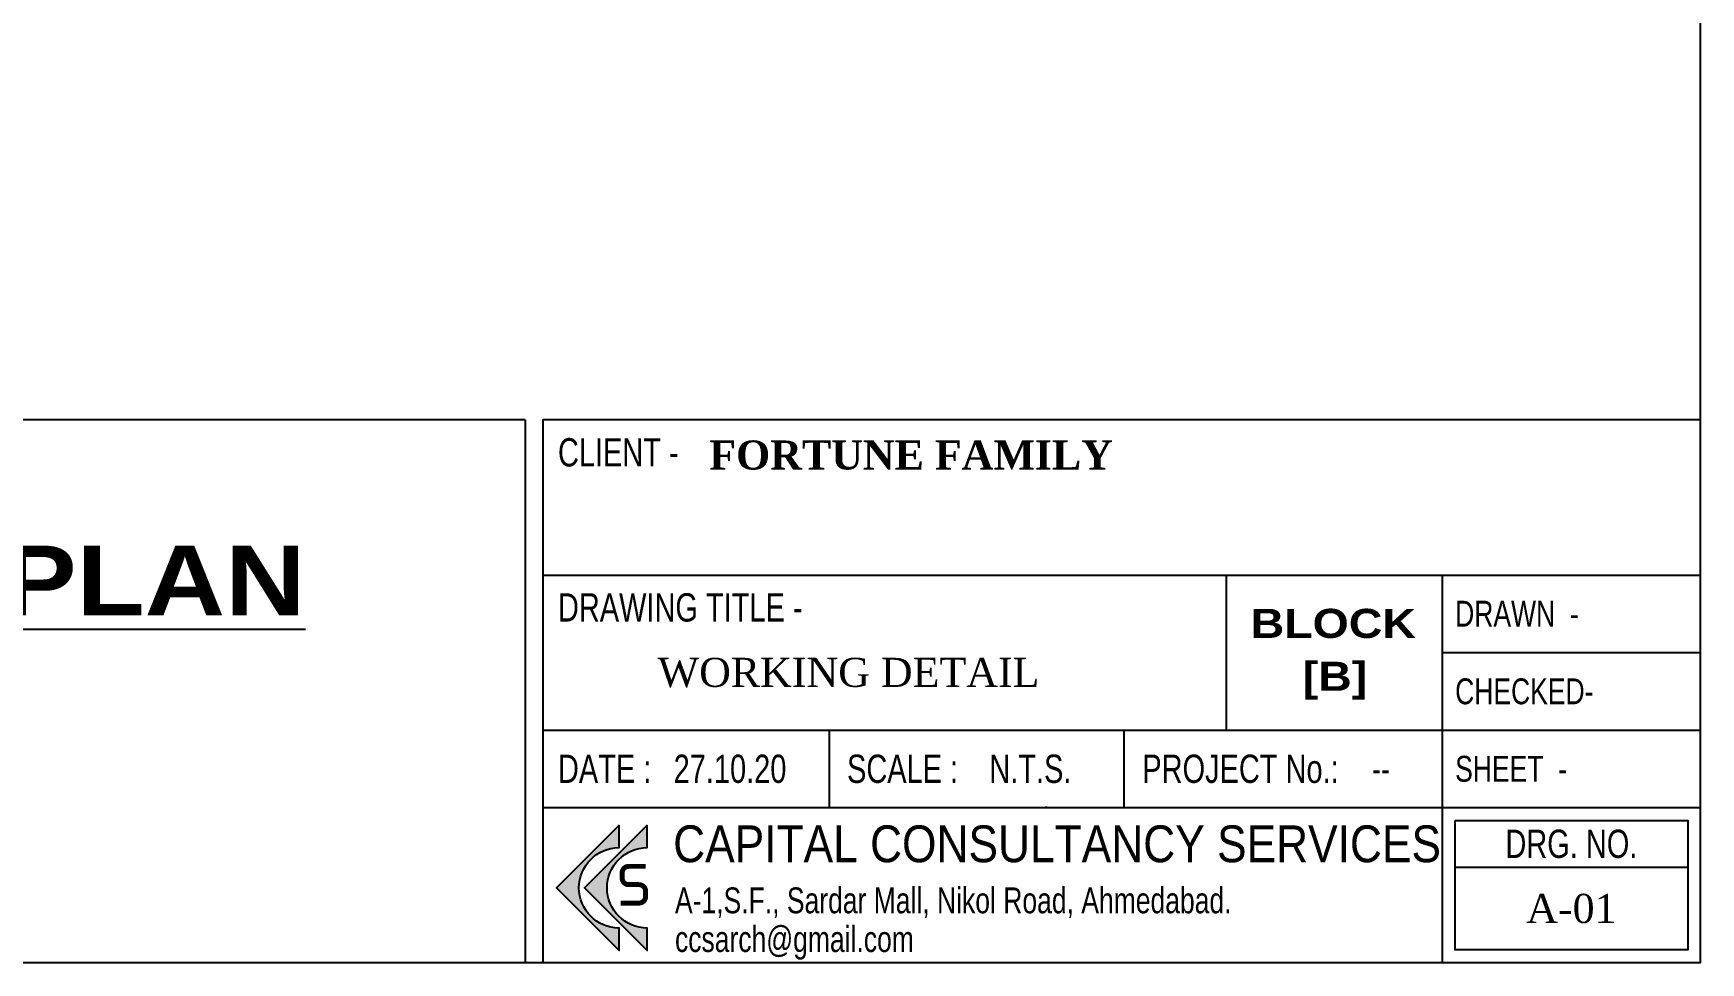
# Model space of a CAD drawing. Header units: inches. Extents: x 14235 to 14499, y 0 to 2549.
# Drawn here: x 14485.24 to 14498.87, y 2344 to 2351.6 of the extents above; entities that cross this region are included whole.
import ezdxf
from ezdxf.enums import TextEntityAlignment as Align

# ---------------------------------------------------------------- set-up
doc = ezdxf.new("R2010")
doc.units = ezdxf.units.IN
doc.header["$LTSCALE"] = 0.25
doc.header["$MEASUREMENT"] = 0
for name, color, linetype in [('text-large', 7, 'Continuous'), ('text-small', 7, 'Continuous'), ('vp', 7, 'Continuous'), ('wall', 7, 'Continuous')]:
    doc.layers.add(name, color=color, linetype=linetype)
doc.styles.add('ARIAL', font='TIMES_0.TTF')
doc.styles.add('ARL', font='swisscl_0.ttf')
doc.styles.add('B', font='ARIBLK_0.TTF')
doc.styles.add('BOLD TIME', font='TIMESBD_0.TTF')
doc.styles.add('SansSerif', font='sanss__.ttf', dxfattribs={"width": 0.8})

# ---------------------------------------------------------------- blocks, each defined once
blk = doc.blocks.new('TITLE')
at = {"layer": 'text-large'}
for points in [[(-2.4884, 0.3588), (-2.4884, 0.4159), (-2.6781, 0.2261), (-2.4884, 0.0364), (-2.4884, 0.0935), (-2.4884, 0.1047, -1), (-2.4884, 0.3476)], [(-2.5931, 0.2261), (-2.4033, 0.0364), (-2.4033, 0.0935), (-2.4033, 0.1047, -1), (-2.4033, 0.3476), (-2.4033, 0.3588), (-2.4033, 0.4159)]]:
    blk.add_hatch(color=256, dxfattribs=at).paths.add_polyline_path(points)
for points in [[(-2.4884, 0.4159), (-2.6781, 0.2261), (-2.4884, 0.0364), (-2.4884, 0.0935), (-2.4884, 0.1047, -1), (-2.4884, 0.3476), (-2.4884, 0.3588)], [(-2.4033, 0.4159), (-2.5931, 0.2261), (-2.4033, 0.0364), (-2.4033, 0.0935), (-2.4033, 0.1047, -1), (-2.4033, 0.3476), (-2.4033, 0.3588)]]:
    blk.add_lwpolyline(points, format="xyb", close=True, dxfattribs=at)
at = {"layer": 'text-small', "color": 174, "true_color": 0x00008f, "const_width": 0.015}
blk.add_lwpolyline([(-2.4076, 0.2911), (-2.4592, 0.2911, 0.414214), (-2.4792, 0.2711), (-2.4792, 0.2558, 0.414214), (-2.4592, 0.2358), (-2.4282, 0.2358, -0.414214), (-2.4082, 0.2158), (-2.4082, 0.2, -0.414214), (-2.4282, 0.18), (-2.4832, 0.18)], format="xyb", dxfattribs=at)
at = {"layer": 'text-large', "style": 'SansSerif', "width": 0.861038}
blk.add_text(' CAPITAL CONSULTANCY SERVICES', height=0.111328, dxfattribs=at).set_placement((-2.3621, 0.3036))
at = {"layer": 'text-small', "color": 174, "true_color": 0x00008f, "style": 'ARL'}
for s, p in [('A-1,S.F., Sardar Mall, Nikol Road, Ahmedabad.', (-2.3194, 0.1492)), ('ccsarch@gmail.com', (-2.3194, 0.0322))]:
    blk.add_text(s, height=0.078125, dxfattribs=at).set_placement(p)

msp = doc.modelspace()

# ---------------------------------------------------------------- linework, layer by layer
at = {"layer": 'text-small'}
msp.add_line((14496.86, 2344.785), (14498.76, 2344.785), dxfattribs=at)
for points in [[(14489.406, 2344.004), (14498.866, 2344.004), (14498.866, 2348.438), (14489.406, 2348.438)], [(14496.86, 2345.165), (14498.76, 2345.165), (14498.76, 2344.11), (14496.86, 2344.11)]]:
    msp.add_lwpolyline(points, close=True, dxfattribs=at)
at = {"layer": 'vp', "color": 1}
for p, q in [((14489.406, 2347.171), (14498.866, 2347.171)), ((14494.991, 2345.904), (14494.991, 2347.171)), ((14496.754, 2347.171), (14496.754, 2345.271)), ((14496.754, 2346.538), (14498.866, 2346.538)), ((14489.406, 2345.904), (14498.866, 2345.904)), ((14491.748, 2345.271), (14491.748, 2345.904)), ((14494.156, 2345.271), (14494.156, 2345.904)), ((14489.406, 2345.271), (14498.866, 2345.271)), ((14496.754, 2345.271), (14496.754, 2344.004))]:
    msp.add_line(p, q, dxfattribs=at)
at = {"layer": 'vp'}
msp.add_line((14493.517, 2345.279), (14493.517, 2345.271), dxfattribs=at)
msp.add_line((14493.517, 2345.279), (14493.517, 2345.271), dxfattribs=at)
at = {"layer": 'wall'}
for q in [(14470.148, 2348.438), (14489.262, 2344.004)]:
    msp.add_line((14489.262, 2348.438), q, dxfattribs=at)
msp.add_lwpolyline([(14498.866, 2384.616), (14470.148, 2384.616), (14470.148, 2344.004), (14498.866, 2344.004)], close=True, dxfattribs=at)

# ---------------------------------------------------------------- block references
at = {"xscale": 2.702833077012058, "yscale": 2.702833077012058, "zscale": 2.702833077012058}
msp.add_blockref('TITLE', (14496.754, 2344.004), dxfattribs=at)

# ---------------------------------------------------------------- texts
at = {"layer": 'text-large', "style": 'B'}
msp.add_text('%%U5TH, 7TH & 11TH FLOOR PLAN', height=0.56906, dxfattribs=at).set_placement((14480.717, 2346.842), align=Align.CENTER)
at = {"layer": 'text-small'}
for s, height, style, p in [('CLIENT -', 0.2309, 'ARL', (14489.529, 2348.058)), ('FORTUNE FAMILY ', 0.23755, 'BOLD TIME', (14490.765, 2348.033)), ('DRAWING TITLE -', 0.23086, 'ARL', (14489.529, 2346.791)), ('BLOCK', 0.2376, 'B', (14495.189, 2346.657)), ('WORKING DETAIL ', 0.23755, 'ARIAL', (14490.344, 2346.257)), ('[B]', 0.2376, 'B', (14495.614, 2346.225))]:
    msp.add_text(s, height=height, dxfattribs=dict(at, style=style)).set_placement(p)
at = {"layer": 'text-small', "style": 'ARL'}
for s, height, p in [('DRAWN  -', 0.2112, (14496.86, 2346.855)), ('CHECKED-', 0.2112, (14496.86, 2346.221)), ('DATE :', 0.2309, (14489.529, 2345.588)), ('27.10.20', 0.2309, (14490.474, 2345.588)), ('SCALE :', 0.2309, (14491.891, 2345.588)), ('N.T.S.', 0.2309, (14493.054, 2345.588)), ('PROJECT No.:', 0.23086, (14494.304, 2345.588)), ('SHEET  -', 0.2112, (14496.86, 2345.588)), ('--', 0.2112, (14496.182, 2345.588))]:
    msp.add_text(s, height=height, dxfattribs=at).set_placement(p, align=Align.MIDDLE_LEFT)
at = {"layer": 'text-small'}
for s, height, style, p in [('DRG. NO.', 0.2309, 'ARL', (14497.81, 2344.975)), ('A-01', 0.2376, 'ARIAL', (14497.81, 2344.447))]:
    msp.add_text(s, height=height, dxfattribs=dict(at, style=style)).set_placement(p, align=Align.MIDDLE_CENTER)

doc.saveas('drawing.dxf')
